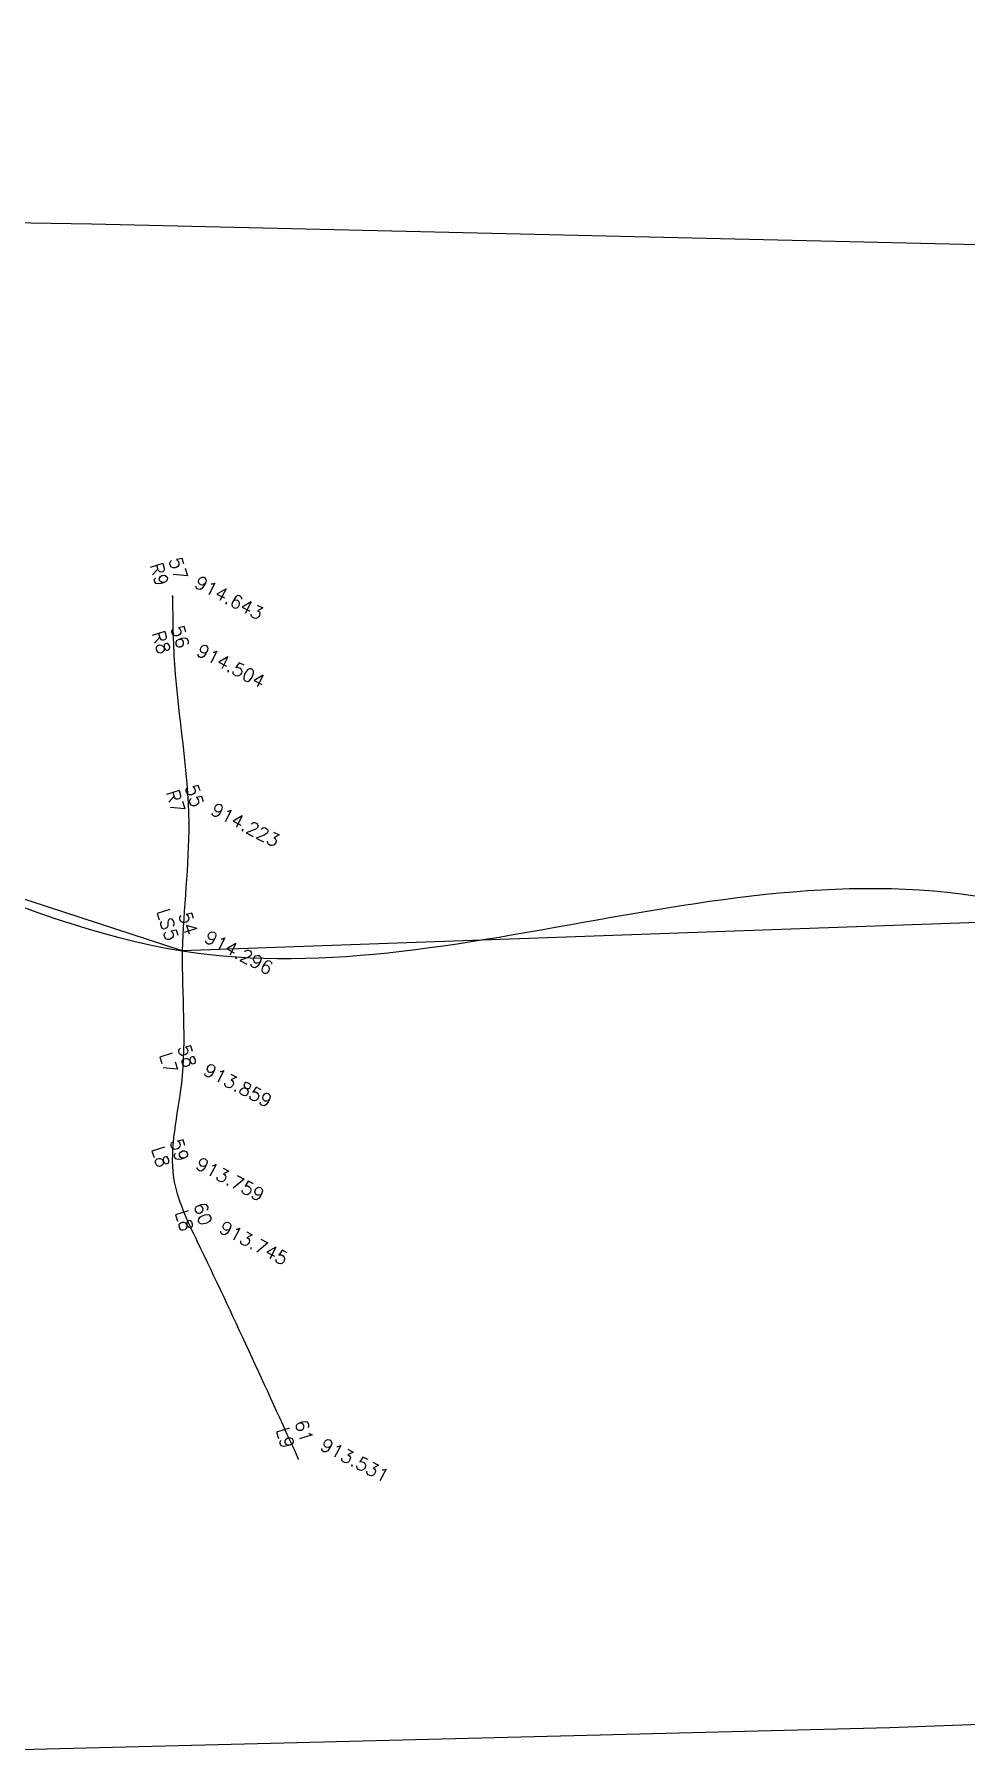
# Model space of a CAD drawing. Header units: millimetres. Extents: x 824502 to 1498685, y 1474633 to 1481826.
# Drawn here: x 1479929.6 to 1480156.6, y 1478282.8 to 1478702.3 of the extents above; entities that cross this region are included whole.
import ezdxf
from ezdxf.enums import TextEntityAlignment as Align

# ---------------------------------------------------------------- set-up
doc = ezdxf.new("R2010")
doc.units = ezdxf.units.MM
for name, color, linetype in [('Boundary', 6, 'Continuous'), ('Points', 7, 'Continuous'), ('Points-ELV', 6, 'Continuous'), ('Points-NUM', 4, 'Continuous'), ('Points-TXT', 3, 'Continuous')]:
    doc.layers.add(name, color=color, linetype=linetype)
doc.styles.add('ROMANS', font='romans.shx')

# ---------------------------------------------------------------- blocks, each defined once
blk = doc.blocks.new('POINTS')
at = {"layer": 'Points'}
blk.add_line((0, 0), (0, 0), dxfattribs=at)
blk.add_point((0, 0), dxfattribs=at)
at = {"layer": 'Points-ELV', "style": 'ROMANS'}
blk.add_attdef('ELEV', text='', height=1, rotation=45, dxfattribs=at).set_placement((0, 0), align=Align.BOTTOM_LEFT)
at = {"layer": 'Points-NUM', "style": 'ROMANS'}
blk.add_attdef('PTNUM', text='', height=1, dxfattribs=at).set_placement((0, 0), align=Align.BOTTOM_RIGHT)
at = {"layer": 'Points-TXT', "style": 'ROMANS'}
blk.add_attdef('DESC', text='', height=1, dxfattribs=at).set_placement((0, 0), align=Align.BOTTOM_RIGHT)

msp = doc.modelspace()

# ---------------------------------------------------------------- linework, layer by layer
at = {"color": 0}
msp.add_lwpolyline([(1480746.847, 1478573.166), (1480584.758, 1478542.724), (1480460.324, 1478548.08), (1480387.688, 1478520.003), (1480288.782, 1478446.309), (1480182.533, 1478486.447), (1479965.626, 1478478.688), (1479842.379, 1478518.948), (1479664.626, 1478493.642), (1479527.022, 1478491.918), (1479400.745, 1478487.045), (1479309.517, 1478480.299), (1479231.733, 1478476.426), (1479128.067, 1478476.359), (1479053.146, 1478472.394)], dxfattribs=at)
for points in [[(1479053.146, 1478472.394, 12010.774), (1479131.598, 1478476.438, 11982.219), (1479231.733, 1478476.426, 11956.996), (1479527.022, 1478491.918, 11913.086), (1479666.121, 1478493.858, 11875.155), (1479842.379, 1478518.948, 11820.59), (1479965.626, 1478478.688, 11807.96), (1480182.533, 1478486.447, 11798.725), (1480288.782, 1478446.309, 11802.91), (1480387.688, 1478520.003, 11813.9), (1480584.758, 1478542.724, 11915.966), (1480746.847, 1478573.166, 11985.357)], [(1479963.229, 1478565.247, 11812.441), (1479963.706, 1478548.628, 11810.646), (1479967.189, 1478509.837, 11807.017), (1479965.626, 1478478.688, 11807.96), (1479965.391, 1478446.294, 11802.316), (1479963.505, 1478423.36, 11801.024), (1479969.267, 1478407.803, 11800.844), (1479993.882, 1478354.798, 11798.08)]]:
    msp.add_spline(points, degree=3)
at = {"layer": 'Boundary'}
msp.add_polyline3d([(1480778.112, 1478702.343, 0), (1480837.493, 1478452.456, 0), (1480497.794, 1478405.251, 0), (1480357.357, 1478297.292, 0), (1480138.109, 1478289.151, 0), (1479890.747, 1478282.827, 0), (1479515.948, 1478305.02, 0), (1479301.243, 1478292.194, 0), (1479013.149, 1478306.666, 0), (1478984.538, 1478580.806, 0), (1479244.652, 1478667.703, 0), (1479943.466, 1478656.118, 0), (1480281.676, 1478648.232, 0), (1480778.156, 1478702.327, 0)], dxfattribs=at)

# ---------------------------------------------------------------- block references
at = {"layer": 'Points', "linetype": 'Continuous'}
ref = msp.add_blockref('POINTS', (1479963.229, 1478565.247, 11812.441), dxfattribs=dict(at, xscale=12.91481050348951, yscale=12.91481050348951, zscale=12.91481050348951, rotation=287.5583941117993))
ref.add_attrib('PTNUM', '57', dxfattribs={"layer": 'Points-NUM', "height": 3.2287, "rotation": 287.55839, "style": 'ROMANS'}).set_placement((1479963.024, 1478568.569, 11812.441), align=Align.BOTTOM_RIGHT)
ref.add_attrib('DESC', 'R9', dxfattribs={"layer": 'Points-TXT', "height": 3.2287, "rotation": 287.55839, "style": 'ROMANS'}).set_placement((1479958.407, 1478567.108, 11812.441), align=Align.BOTTOM_RIGHT)
ref.add_attrib('ELEV', '914.643', dxfattribs={"layer": 'Points-ELV', "height": 3.2287, "rotation": 332.55839, "style": 'ROMANS'}).set_placement((1479967.846, 1478566.708, 11812.441), align=Align.BOTTOM_LEFT)
ref = msp.add_blockref('POINTS', (1479963.229, 1478565.247, 11812.441), dxfattribs=dict(at, xscale=12.91481050348951, yscale=12.91481050348951, zscale=12.91481050348951, rotation=287.5583941117993))
ref.add_attrib('PTNUM', '57', dxfattribs={"layer": 'Points-NUM', "height": 3.2287, "rotation": 287.55839, "style": 'ROMANS'}).set_placement((1479963.024, 1478568.569, 11812.441), align=Align.BOTTOM_RIGHT)
ref.add_attrib('DESC', 'R9', dxfattribs={"layer": 'Points-TXT', "height": 3.2287, "rotation": 287.55839, "style": 'ROMANS'}).set_placement((1479958.407, 1478567.108, 11812.441), align=Align.BOTTOM_RIGHT)
ref.add_attrib('ELEV', '914.643', dxfattribs={"layer": 'Points-ELV', "height": 3.2287, "rotation": 332.55839, "style": 'ROMANS'}).set_placement((1479967.846, 1478566.708, 11812.441), align=Align.BOTTOM_LEFT)
ref = msp.add_blockref('POINTS', (1479963.706, 1478548.628, 11810.646), dxfattribs=dict(at, xscale=12.91481050348951, yscale=12.91481050348951, zscale=12.91481050348951, rotation=287.5583941117993))
ref.add_attrib('PTNUM', '56', dxfattribs={"layer": 'Points-NUM', "height": 3.2287, "rotation": 287.55839, "style": 'ROMANS'}).set_placement((1479963.501, 1478551.95, 11810.646), align=Align.BOTTOM_RIGHT)
ref.add_attrib('DESC', 'R8', dxfattribs={"layer": 'Points-TXT', "height": 3.2287, "rotation": 287.55839, "style": 'ROMANS'}).set_placement((1479958.884, 1478550.489, 11810.646), align=Align.BOTTOM_RIGHT)
ref.add_attrib('ELEV', '914.504', dxfattribs={"layer": 'Points-ELV', "height": 3.2287, "rotation": 332.55839, "style": 'ROMANS'}).set_placement((1479968.323, 1478550.089, 11810.646), align=Align.BOTTOM_LEFT)
ref = msp.add_blockref('POINTS', (1479963.706, 1478548.628, 11810.646), dxfattribs=dict(at, xscale=12.91481050348951, yscale=12.91481050348951, zscale=12.91481050348951, rotation=287.5583941117993))
ref.add_attrib('PTNUM', '56', dxfattribs={"layer": 'Points-NUM', "height": 3.2287, "rotation": 287.55839, "style": 'ROMANS'}).set_placement((1479963.501, 1478551.95, 11810.646), align=Align.BOTTOM_RIGHT)
ref.add_attrib('DESC', 'R8', dxfattribs={"layer": 'Points-TXT', "height": 3.2287, "rotation": 287.55839, "style": 'ROMANS'}).set_placement((1479958.884, 1478550.489, 11810.646), align=Align.BOTTOM_RIGHT)
ref.add_attrib('ELEV', '914.504', dxfattribs={"layer": 'Points-ELV', "height": 3.2287, "rotation": 332.55839, "style": 'ROMANS'}).set_placement((1479968.323, 1478550.089, 11810.646), align=Align.BOTTOM_LEFT)
ref = msp.add_blockref('POINTS', (1479967.189, 1478509.837, 11807.017), dxfattribs=dict(at, xscale=12.91481050348951, yscale=12.91481050348951, zscale=12.91481050348951, rotation=287.5583941117993))
ref.add_attrib('PTNUM', '55', dxfattribs={"layer": 'Points-NUM', "height": 3.2287, "rotation": 287.55839, "style": 'ROMANS'}).set_placement((1479966.984, 1478513.159, 11807.017), align=Align.BOTTOM_RIGHT)
ref.add_attrib('DESC', 'R7', dxfattribs={"layer": 'Points-TXT', "height": 3.2287, "rotation": 287.55839, "style": 'ROMANS'}).set_placement((1479962.367, 1478511.698, 11807.017), align=Align.BOTTOM_RIGHT)
ref.add_attrib('ELEV', '914.223', dxfattribs={"layer": 'Points-ELV', "height": 3.2287, "rotation": 332.55839, "style": 'ROMANS'}).set_placement((1479971.806, 1478511.298, 11807.017), align=Align.BOTTOM_LEFT)
ref = msp.add_blockref('POINTS', (1479967.189, 1478509.837, 11807.017), dxfattribs=dict(at, xscale=12.91481050348951, yscale=12.91481050348951, zscale=12.91481050348951, rotation=287.5583941117993))
ref.add_attrib('PTNUM', '55', dxfattribs={"layer": 'Points-NUM', "height": 3.2287, "rotation": 287.55839, "style": 'ROMANS'}).set_placement((1479966.984, 1478513.159, 11807.017), align=Align.BOTTOM_RIGHT)
ref.add_attrib('DESC', 'R7', dxfattribs={"layer": 'Points-TXT', "height": 3.2287, "rotation": 287.55839, "style": 'ROMANS'}).set_placement((1479962.367, 1478511.698, 11807.017), align=Align.BOTTOM_RIGHT)
ref.add_attrib('ELEV', '914.223', dxfattribs={"layer": 'Points-ELV', "height": 3.2287, "rotation": 332.55839, "style": 'ROMANS'}).set_placement((1479971.806, 1478511.298, 11807.017), align=Align.BOTTOM_LEFT)
ref = msp.add_blockref('POINTS', (1479965.626, 1478478.688, 11807.96), dxfattribs=dict(at, xscale=12.91481050348951, yscale=12.91481050348951, zscale=12.91481050348951, rotation=287.5583941117993))
ref.add_attrib('PTNUM', '54', dxfattribs={"layer": 'Points-NUM', "height": 3.2287, "rotation": 287.55839, "style": 'ROMANS'}).set_placement((1479965.421, 1478482.01, 11807.96), align=Align.BOTTOM_RIGHT)
ref.add_attrib('DESC', 'LS5', dxfattribs={"layer": 'Points-TXT', "height": 3.2287, "rotation": 287.55839, "style": 'ROMANS'}).set_placement((1479960.804, 1478480.549, 11807.96), align=Align.BOTTOM_RIGHT)
ref.add_attrib('ELEV', '914.296', dxfattribs={"layer": 'Points-ELV', "height": 3.2287, "rotation": 332.55839, "style": 'ROMANS'}).set_placement((1479970.243, 1478480.149, 11807.96), align=Align.BOTTOM_LEFT)
ref = msp.add_blockref('POINTS', (1479965.626, 1478478.688, 11807.96), dxfattribs=dict(at, xscale=12.91481050348951, yscale=12.91481050348951, zscale=12.91481050348951, rotation=287.5583941117993))
ref.add_attrib('PTNUM', '54', dxfattribs={"layer": 'Points-NUM', "height": 3.2287, "rotation": 287.55839, "style": 'ROMANS'}).set_placement((1479965.421, 1478482.01, 11807.96), align=Align.BOTTOM_RIGHT)
ref.add_attrib('DESC', 'LS5', dxfattribs={"layer": 'Points-TXT', "height": 3.2287, "rotation": 287.55839, "style": 'ROMANS'}).set_placement((1479960.804, 1478480.549, 11807.96), align=Align.BOTTOM_RIGHT)
ref.add_attrib('ELEV', '914.296', dxfattribs={"layer": 'Points-ELV', "height": 3.2287, "rotation": 332.55839, "style": 'ROMANS'}).set_placement((1479970.243, 1478480.149, 11807.96), align=Align.BOTTOM_LEFT)
ref = msp.add_blockref('POINTS', (1479965.391, 1478446.294, 11802.316), dxfattribs=dict(at, xscale=12.91481050348951, yscale=12.91481050348951, zscale=12.91481050348951, rotation=287.5583941117993))
ref.add_attrib('PTNUM', '58', dxfattribs={"layer": 'Points-NUM', "height": 3.2287, "rotation": 287.55839, "style": 'ROMANS'}).set_placement((1479965.187, 1478449.616, 11802.316), align=Align.BOTTOM_RIGHT)
ref.add_attrib('DESC', 'L7', dxfattribs={"layer": 'Points-TXT', "height": 3.2287, "rotation": 287.55839, "style": 'ROMANS'}).set_placement((1479960.569, 1478448.155, 11802.316), align=Align.BOTTOM_RIGHT)
ref.add_attrib('ELEV', '913.859', dxfattribs={"layer": 'Points-ELV', "height": 3.2287, "rotation": 332.55839, "style": 'ROMANS'}).set_placement((1479970.009, 1478447.755, 11802.316), align=Align.BOTTOM_LEFT)
ref = msp.add_blockref('POINTS', (1479965.391, 1478446.294, 11802.316), dxfattribs=dict(at, xscale=12.91481050348951, yscale=12.91481050348951, zscale=12.91481050348951, rotation=287.5583941117993))
ref.add_attrib('PTNUM', '58', dxfattribs={"layer": 'Points-NUM', "height": 3.2287, "rotation": 287.55839, "style": 'ROMANS'}).set_placement((1479965.187, 1478449.616, 11802.316), align=Align.BOTTOM_RIGHT)
ref.add_attrib('DESC', 'L7', dxfattribs={"layer": 'Points-TXT', "height": 3.2287, "rotation": 287.55839, "style": 'ROMANS'}).set_placement((1479960.569, 1478448.155, 11802.316), align=Align.BOTTOM_RIGHT)
ref.add_attrib('ELEV', '913.859', dxfattribs={"layer": 'Points-ELV', "height": 3.2287, "rotation": 332.55839, "style": 'ROMANS'}).set_placement((1479970.009, 1478447.755, 11802.316), align=Align.BOTTOM_LEFT)
ref = msp.add_blockref('POINTS', (1479963.505, 1478423.36, 11801.024), dxfattribs=dict(at, xscale=12.91481050348951, yscale=12.91481050348951, zscale=12.91481050348951, rotation=287.5583941117993))
ref.add_attrib('PTNUM', '59', dxfattribs={"layer": 'Points-NUM', "height": 3.2287, "rotation": 287.55839, "style": 'ROMANS'}).set_placement((1479963.3, 1478426.681, 11801.024), align=Align.BOTTOM_RIGHT)
ref.add_attrib('DESC', 'L8', dxfattribs={"layer": 'Points-TXT', "height": 3.2287, "rotation": 287.55839, "style": 'ROMANS'}).set_placement((1479958.683, 1478425.22, 11801.024), align=Align.BOTTOM_RIGHT)
ref.add_attrib('ELEV', '913.759', dxfattribs={"layer": 'Points-ELV', "height": 3.2287, "rotation": 332.55839, "style": 'ROMANS'}).set_placement((1479968.122, 1478424.821, 11801.024), align=Align.BOTTOM_LEFT)
ref = msp.add_blockref('POINTS', (1479963.505, 1478423.36, 11801.024), dxfattribs=dict(at, xscale=12.91481050348951, yscale=12.91481050348951, zscale=12.91481050348951, rotation=287.5583941117993))
ref.add_attrib('PTNUM', '59', dxfattribs={"layer": 'Points-NUM', "height": 3.2287, "rotation": 287.55839, "style": 'ROMANS'}).set_placement((1479963.3, 1478426.681, 11801.024), align=Align.BOTTOM_RIGHT)
ref.add_attrib('DESC', 'L8', dxfattribs={"layer": 'Points-TXT', "height": 3.2287, "rotation": 287.55839, "style": 'ROMANS'}).set_placement((1479958.683, 1478425.22, 11801.024), align=Align.BOTTOM_RIGHT)
ref.add_attrib('ELEV', '913.759', dxfattribs={"layer": 'Points-ELV', "height": 3.2287, "rotation": 332.55839, "style": 'ROMANS'}).set_placement((1479968.122, 1478424.821, 11801.024), align=Align.BOTTOM_LEFT)
ref = msp.add_blockref('POINTS', (1479969.267, 1478407.803, 11800.844), dxfattribs=dict(at, xscale=12.91481050348951, yscale=12.91481050348951, zscale=12.91481050348951, rotation=287.5583941117993))
ref.add_attrib('PTNUM', '60', dxfattribs={"layer": 'Points-NUM', "height": 3.2287, "rotation": 287.55839, "style": 'ROMANS'}).set_placement((1479969.062, 1478411.125, 11800.844), align=Align.BOTTOM_RIGHT)
ref.add_attrib('DESC', 'L8', dxfattribs={"layer": 'Points-TXT', "height": 3.2287, "rotation": 287.55839, "style": 'ROMANS'}).set_placement((1479964.445, 1478409.664, 11800.844), align=Align.BOTTOM_RIGHT)
ref.add_attrib('ELEV', '913.745', dxfattribs={"layer": 'Points-ELV', "height": 3.2287, "rotation": 332.55839, "style": 'ROMANS'}).set_placement((1479973.884, 1478409.264, 11800.844), align=Align.BOTTOM_LEFT)
ref = msp.add_blockref('POINTS', (1479969.267, 1478407.803, 11800.844), dxfattribs=dict(at, xscale=12.91481050348951, yscale=12.91481050348951, zscale=12.91481050348951, rotation=287.5583941117993))
ref.add_attrib('PTNUM', '60', dxfattribs={"layer": 'Points-NUM', "height": 3.2287, "rotation": 287.55839, "style": 'ROMANS'}).set_placement((1479969.062, 1478411.125, 11800.844), align=Align.BOTTOM_RIGHT)
ref.add_attrib('DESC', 'L8', dxfattribs={"layer": 'Points-TXT', "height": 3.2287, "rotation": 287.55839, "style": 'ROMANS'}).set_placement((1479964.445, 1478409.664, 11800.844), align=Align.BOTTOM_RIGHT)
ref.add_attrib('ELEV', '913.745', dxfattribs={"layer": 'Points-ELV', "height": 3.2287, "rotation": 332.55839, "style": 'ROMANS'}).set_placement((1479973.884, 1478409.264, 11800.844), align=Align.BOTTOM_LEFT)
ref = msp.add_blockref('POINTS', (1479993.882, 1478354.798, 11798.08), dxfattribs=dict(at, xscale=12.91481050348951, yscale=12.91481050348951, zscale=12.91481050348951, rotation=287.5583941117993))
ref.add_attrib('PTNUM', '61', dxfattribs={"layer": 'Points-NUM', "height": 3.2287, "rotation": 287.55839, "style": 'ROMANS'}).set_placement((1479993.677, 1478358.12, 11798.08), align=Align.BOTTOM_RIGHT)
ref.add_attrib('DESC', 'L9', dxfattribs={"layer": 'Points-TXT', "height": 3.2287, "rotation": 287.55839, "style": 'ROMANS'}).set_placement((1479989.06, 1478356.659, 11798.08), align=Align.BOTTOM_RIGHT)
ref.add_attrib('ELEV', '913.531', dxfattribs={"layer": 'Points-ELV', "height": 3.2287, "rotation": 332.55839, "style": 'ROMANS'}).set_placement((1479998.499, 1478356.259, 11798.08), align=Align.BOTTOM_LEFT)
ref = msp.add_blockref('POINTS', (1479993.882, 1478354.798, 11798.08), dxfattribs=dict(at, xscale=12.91481050348951, yscale=12.91481050348951, zscale=12.91481050348951, rotation=287.5583941117993))
ref.add_attrib('PTNUM', '61', dxfattribs={"layer": 'Points-NUM', "height": 3.2287, "rotation": 287.55839, "style": 'ROMANS'}).set_placement((1479993.677, 1478358.12, 11798.08), align=Align.BOTTOM_RIGHT)
ref.add_attrib('DESC', 'L9', dxfattribs={"layer": 'Points-TXT', "height": 3.2287, "rotation": 287.55839, "style": 'ROMANS'}).set_placement((1479989.06, 1478356.659, 11798.08), align=Align.BOTTOM_RIGHT)
ref.add_attrib('ELEV', '913.531', dxfattribs={"layer": 'Points-ELV', "height": 3.2287, "rotation": 332.55839, "style": 'ROMANS'}).set_placement((1479998.499, 1478356.259, 11798.08), align=Align.BOTTOM_LEFT)

doc.saveas('drawing.dxf')
